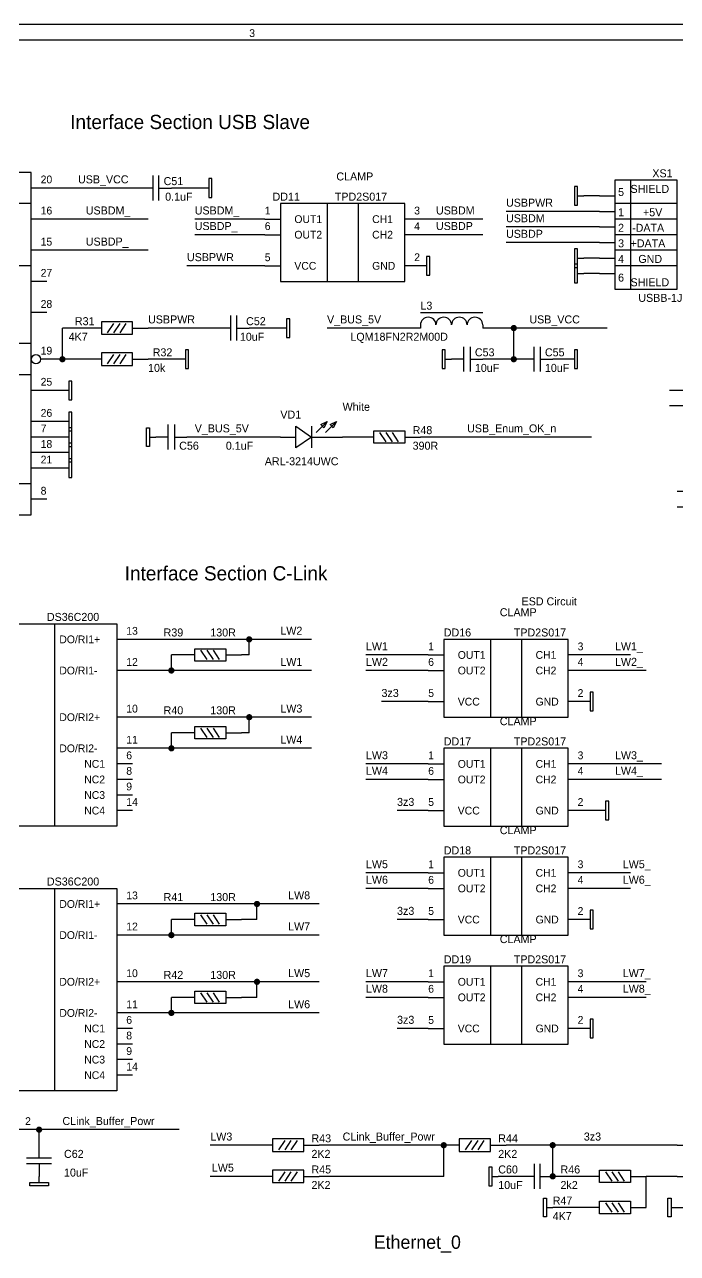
# Model space of a CAD drawing. Extents: x -0.1 to 32.2, y 0.1 to 20.3.
# Drawn here: x 14.66 to 18.85, y 12.4 to 20.3 of the extents above; entities that cross this region are included whole.
import ezdxf

# ---------------------------------------------------------------- set-up
doc = ezdxf.new("R2010")
doc.units = 0

msp = doc.modelspace()

# ---------------------------------------------------------------- linework, layer by layer
at = {"layer": 'PARTS'}
for p, q in [((14.8, 19.25), (14.7, 19.25)), ((18.35, 19.2), (18.45, 19.2)), ((14.8, 19.05), (14.7, 19.05)), ((16.2, 19.05), (16.3, 19.05)), ((17.2, 19.05), (17.1, 19.05)), ((18.35, 19.1), (18.45, 19.1)), ((16.2, 18.95), (16.3, 18.95)), ((17.2, 18.95), (17.1, 18.95)), ((18.35, 19), (18.45, 19)), ((18.35, 18.9), (18.45, 18.9)), ((14.8, 18.85), (14.7, 18.85)), ((18.35, 18.8), (18.45, 18.8)), ((16.2, 18.75), (16.3, 18.75)), ((17.2, 18.75), (17.1, 18.75)), ((14.8, 18.65), (14.7, 18.65)), ((18.35, 18.7), (18.45, 18.7)), ((14.8, 18.45), (14.7, 18.45)), ((14.8, 18.15), (14.76, 18.15)), ((14.8, 17.95), (14.7, 17.95)), ((14.8, 17.75), (14.7, 17.75)), ((14.8, 17.65), (14.7, 17.65)), ((14.8, 17.55), (14.7, 17.55)), ((14.8, 17.45), (14.7, 17.45)), ((14.8, 17.25), (14.7, 17.25)), ((15.35, 16.35), (15.25, 16.35)), ((17.25, 16.25), (17.35, 16.25)), ((18.25, 16.25), (18.15, 16.25)), ((15.35, 16.15), (15.25, 16.15)), ((17.25, 16.15), (17.35, 16.15)), ((18.25, 16.15), (18.15, 16.15)), ((17.25, 15.95), (17.35, 15.95)), ((18.25, 15.95), (18.15, 15.95)), ((15.35, 15.85), (15.25, 15.85)), ((15.35, 15.65), (15.25, 15.65)), ((15.35, 15.55), (15.25, 15.55)), ((17.25, 15.55), (17.35, 15.55)), ((18.25, 15.55), (18.15, 15.55)), ((15.35, 15.45), (15.25, 15.45)), ((17.25, 15.45), (17.35, 15.45)), ((18.25, 15.45), (18.15, 15.45)), ((15.35, 15.35), (15.25, 15.35)), ((15.35, 15.25), (15.25, 15.25)), ((17.25, 15.25), (17.35, 15.25)), ((18.25, 15.25), (18.15, 15.25)), ((17.25, 14.85), (17.35, 14.85)), ((18.25, 14.85), (18.15, 14.85)), ((17.25, 14.75), (17.35, 14.75)), ((18.25, 14.75), (18.15, 14.75)), ((15.35, 14.65), (15.25, 14.65)), ((17.25, 14.55), (17.35, 14.55)), ((18.25, 14.55), (18.15, 14.55)), ((15.35, 14.45), (15.25, 14.45)), ((15.35, 14.15), (15.25, 14.15)), ((17.25, 14.15), (17.35, 14.15)), ((18.25, 14.15), (18.15, 14.15)), ((17.25, 14.05), (17.35, 14.05)), ((18.25, 14.05), (18.15, 14.05)), ((15.35, 13.95), (15.25, 13.95)), ((15.35, 13.85), (15.25, 13.85)), ((17.25, 13.85), (17.35, 13.85)), ((18.25, 13.85), (18.15, 13.85)), ((15.35, 13.75), (15.25, 13.75)), ((15.35, 13.65), (15.25, 13.65)), ((15.35, 13.55), (15.25, 13.55)), ((14.7, 13.2), (14.6, 13.2)), ((18.85, 13.1), (18.95, 13.1)), ((18.85, 12.9), (18.95, 12.9)), ((18.85, 12.7), (18.95, 12.7))]:
    msp.add_line(p, q, dxfattribs=at)
for points in [[(14.7, 19.35), (13.7, 19.35), (13.7, 17.15), (14.7, 17.15)], [(18.85, 19.3), (18.45, 19.3), (18.45, 18.6), (18.85, 18.6)], [(17.1, 19.15), (16.3, 19.15), (16.3, 18.65), (17.1, 18.65)], [(16.5, 17.65), (16.5, 17.65), (16.4, 17.58), (16.4, 17.72), (16.5, 17.65)], [(16.56, 17.73), (16.56, 17.73), (16.6, 17.75), (16.58, 17.71), (16.56, 17.73)], [(16.62, 17.73), (16.62, 17.73), (16.66, 17.75), (16.64, 17.71), (16.62, 17.73)], [(14.25, 16.45), (15.25, 16.45), (15.25, 15.15), (14.25, 15.15)], [(18.15, 16.35), (17.35, 16.35), (17.35, 15.85), (18.15, 15.85)], [(18.15, 15.65), (17.35, 15.65), (17.35, 15.15), (18.15, 15.15)], [(18.15, 14.95), (17.35, 14.95), (17.35, 14.45), (18.15, 14.45)], [(14.25, 14.75), (15.25, 14.75), (15.25, 13.45), (14.25, 13.45)], [(18.15, 14.25), (17.35, 14.25), (17.35, 13.75), (18.15, 13.75)]]:
    msp.add_lwpolyline(points, close=True, dxfattribs=at)
for points in [[(15.48, 19.33), (15.48, 19.17)], [(15.52, 19.17), (15.52, 19.33)], [(15.86, 19.31), (15.84, 19.31)], [(15.84, 19.31), (15.84, 19.19)], [(15.86, 19.19), (15.86, 19.31)], [(18.55, 19.3), (18.55, 18.6)], [(15.48, 19.25), (15.4, 19.25)], [(15.52, 19.25), (15.6, 19.25)], [(15.84, 19.25), (15.8, 19.25)], [(15.84, 19.19), (15.86, 19.19)], [(18.19, 19.26), (18.19, 19.14)], [(18.21, 19.26), (18.19, 19.26)], [(18.21, 19.14), (18.21, 19.26)], [(18.21, 19.2), (18.25, 19.2)], [(14.7, 19.15), (14.3, 19.15)], [(16.6, 19.15), (16.6, 18.65)], [(16.8, 19.15), (16.8, 18.65)], [(18.19, 19.14), (18.21, 19.14)], [(18.85, 19.15), (18.45, 19.15)], [(18.85, 19.05), (18.45, 19.05)], [(18.85, 18.95), (18.45, 18.95)], [(17.26, 18.81), (17.24, 18.81)], [(17.24, 18.81), (17.24, 18.69)], [(17.26, 18.69), (17.26, 18.81)], [(18.19, 18.86), (18.19, 18.74)], [(18.21, 18.86), (18.19, 18.86)], [(18.21, 18.74), (18.21, 18.86)], [(18.21, 18.8), (18.25, 18.8)], [(18.85, 18.85), (18.45, 18.85)], [(14.7, 18.75), (14.3, 18.75)], [(17.24, 18.75), (17.2, 18.75)], [(18.19, 18.76), (18.19, 18.64)], [(18.21, 18.76), (18.19, 18.76)], [(18.19, 18.74), (18.21, 18.74)], [(18.21, 18.64), (18.21, 18.76)], [(18.85, 18.75), (18.45, 18.75)], [(17.24, 18.69), (17.26, 18.69)], [(18.19, 18.64), (18.21, 18.64)], [(18.21, 18.7), (18.25, 18.7)], [(15.98, 18.43), (15.98, 18.27)], [(16.02, 18.27), (16.02, 18.43)], [(16.36, 18.41), (16.34, 18.41)], [(16.34, 18.41), (16.34, 18.29)], [(16.36, 18.29), (16.36, 18.41)], [(17.2, 18.45), (17.6, 18.45)], [(15.15, 18.35), (15.05, 18.35)], [(15.35, 18.39), (15.15, 18.39)], [(15.15, 18.39), (15.15, 18.31)], [(15.19, 18.32), (15.23, 18.38)], [(15.23, 18.32), (15.27, 18.38)], [(15.27, 18.32), (15.31, 18.38)], [(15.35, 18.31), (15.35, 18.39)], [(15.35, 18.35), (15.45, 18.35)], [(15.98, 18.35), (15.9, 18.35)], [(16.02, 18.35), (16.1, 18.35)], [(16.34, 18.35), (16.3, 18.35)], [(17.2, 18.37), (17.2, 18.35)], [(17.6, 18.37), (17.6, 18.35)], [(14.7, 18.25), (14.3, 18.25)], [(15.15, 18.31), (15.35, 18.31)], [(16.34, 18.29), (16.36, 18.29)], [(15.35, 18.19), (15.15, 18.19)], [(15.15, 18.19), (15.15, 18.11)], [(15.19, 18.12), (15.23, 18.18)], [(15.23, 18.12), (15.27, 18.18)], [(15.27, 18.12), (15.31, 18.18)], [(15.35, 18.11), (15.35, 18.19)], [(15.71, 18.21), (15.69, 18.21)], [(15.69, 18.21), (15.69, 18.09)], [(15.71, 18.09), (15.71, 18.21)], [(17.34, 18.21), (17.34, 18.09)], [(17.36, 18.21), (17.34, 18.21)], [(17.36, 18.09), (17.36, 18.21)], [(17.48, 18.07), (17.48, 18.23)], [(17.52, 18.23), (17.52, 18.07)], [(17.93, 18.07), (17.93, 18.23)], [(17.97, 18.23), (17.97, 18.07)], [(18.21, 18.21), (18.19, 18.21)], [(18.19, 18.21), (18.19, 18.09)], [(18.21, 18.09), (18.21, 18.21)], [(15.15, 18.15), (15.05, 18.15)], [(15.15, 18.11), (15.35, 18.11)], [(15.35, 18.15), (15.45, 18.15)], [(15.69, 18.15), (15.65, 18.15)], [(15.69, 18.09), (15.71, 18.09)], [(17.34, 18.09), (17.36, 18.09)], [(17.36, 18.15), (17.4, 18.15)], [(17.48, 18.15), (17.4, 18.15)], [(17.52, 18.15), (17.6, 18.15)], [(17.93, 18.15), (17.85, 18.15)], [(17.97, 18.15), (18.05, 18.15)], [(18.19, 18.15), (18.15, 18.15)], [(18.19, 18.09), (18.21, 18.09)], [(14.7, 18.05), (14.3, 18.05)], [(14.96, 18.01), (14.94, 18.01)], [(14.94, 18.01), (14.94, 17.89)], [(14.96, 17.89), (14.96, 18.01)], [(14.94, 17.95), (14.9, 17.95)], [(14.94, 17.89), (14.96, 17.89)], [(14.96, 17.81), (14.94, 17.81)], [(14.94, 17.81), (14.94, 17.69)], [(14.96, 17.69), (14.96, 17.81)], [(14.94, 17.75), (14.9, 17.75)], [(14.96, 17.71), (14.94, 17.71)], [(14.94, 17.71), (14.94, 17.59)], [(14.94, 17.69), (14.96, 17.69)], [(14.96, 17.59), (14.96, 17.71)], [(15.44, 17.59), (15.44, 17.71)], [(15.44, 17.71), (15.46, 17.71)], [(15.46, 17.71), (15.46, 17.59)], [(15.58, 17.57), (15.58, 17.73)], [(15.62, 17.73), (15.62, 17.57)], [(16.5, 17.72), (16.5, 17.58)], [(16.59, 17.74), (16.53, 17.68)], [(16.65, 17.74), (16.59, 17.68)], [(16.9, 17.61), (16.9, 17.69)], [(16.9, 17.69), (17.1, 17.69)], [(17.1, 17.69), (17.1, 17.61)], [(14.94, 17.65), (14.9, 17.65)], [(14.96, 17.61), (14.94, 17.61)], [(14.94, 17.61), (14.94, 17.49)], [(14.96, 17.49), (14.96, 17.61)], [(15.46, 17.65), (15.5, 17.65)], [(15.58, 17.65), (15.5, 17.65)], [(15.62, 17.65), (15.7, 17.65)], [(16.3, 17.65), (16.4, 17.65)], [(16.5, 17.65), (16.7, 17.65)], [(16.9, 17.65), (16.8, 17.65)], [(17.1, 17.61), (16.9, 17.61)], [(16.98, 17.62), (16.94, 17.68)], [(17.02, 17.62), (16.98, 17.68)], [(17.06, 17.62), (17.02, 17.68)], [(17.1, 17.65), (17.2, 17.65)], [(14.94, 17.55), (14.9, 17.55)], [(14.94, 17.59), (14.96, 17.59)], [(15.46, 17.59), (15.44, 17.59)], [(14.94, 17.45), (14.9, 17.45)], [(14.96, 17.51), (14.94, 17.51)], [(14.94, 17.51), (14.94, 17.39)], [(14.94, 17.49), (14.96, 17.49)], [(14.96, 17.39), (14.96, 17.51)], [(14.94, 17.39), (14.96, 17.39)], [(14.7, 17.35), (14.3, 17.35)], [(14.85, 16.45), (14.85, 15.15)], [(17.65, 16.35), (17.65, 15.85)], [(17.85, 16.35), (17.85, 15.85)], [(15.75, 16.21), (15.75, 16.29)], [(15.75, 16.29), (15.95, 16.29)], [(15.83, 16.22), (15.79, 16.28)], [(15.87, 16.22), (15.83, 16.28)], [(15.91, 16.22), (15.87, 16.28)], [(15.95, 16.29), (15.95, 16.21)], [(15.75, 16.25), (15.65, 16.25)], [(15.95, 16.21), (15.75, 16.21)], [(15.95, 16.25), (16.05, 16.25)], [(18.29, 15.95), (18.25, 15.95)], [(18.31, 16.01), (18.29, 16.01)], [(18.29, 16.01), (18.29, 15.89)], [(18.31, 15.89), (18.31, 16.01)], [(18.29, 15.89), (18.31, 15.89)], [(15.75, 15.75), (15.65, 15.75)], [(15.75, 15.71), (15.75, 15.79)], [(15.75, 15.79), (15.95, 15.79)], [(15.83, 15.72), (15.79, 15.78)], [(15.87, 15.72), (15.83, 15.78)], [(15.91, 15.72), (15.87, 15.78)], [(15.95, 15.79), (15.95, 15.71)], [(15.95, 15.75), (16.05, 15.75)], [(15.95, 15.71), (15.75, 15.71)], [(17.65, 15.65), (17.65, 15.15)], [(17.85, 15.65), (17.85, 15.15)], [(18.39, 15.25), (18.35, 15.25)], [(18.41, 15.31), (18.39, 15.31)], [(18.39, 15.31), (18.39, 15.19)], [(18.41, 15.19), (18.41, 15.31)], [(18.39, 15.19), (18.41, 15.19)], [(17.65, 14.95), (17.65, 14.45)], [(17.85, 14.95), (17.85, 14.45)], [(14.85, 14.75), (14.85, 13.45)], [(18.31, 14.61), (18.29, 14.61)], [(18.29, 14.61), (18.29, 14.49)], [(18.31, 14.49), (18.31, 14.61)], [(15.75, 14.55), (15.65, 14.55)], [(15.75, 14.51), (15.75, 14.59)], [(15.75, 14.59), (15.95, 14.59)], [(15.83, 14.52), (15.79, 14.58)], [(15.87, 14.52), (15.83, 14.58)], [(15.91, 14.52), (15.87, 14.58)], [(15.95, 14.59), (15.95, 14.51)], [(15.95, 14.55), (16.05, 14.55)], [(18.29, 14.55), (18.25, 14.55)], [(15.95, 14.51), (15.75, 14.51)], [(18.29, 14.49), (18.31, 14.49)], [(17.65, 14.25), (17.65, 13.75)], [(17.85, 14.25), (17.85, 13.75)], [(15.75, 14.01), (15.75, 14.09)], [(15.75, 14.09), (15.95, 14.09)], [(15.83, 14.02), (15.79, 14.08)], [(15.87, 14.02), (15.83, 14.08)], [(15.91, 14.02), (15.87, 14.08)], [(15.95, 14.09), (15.95, 14.01)], [(15.75, 14.05), (15.65, 14.05)], [(15.95, 14.01), (15.75, 14.01)], [(15.95, 14.05), (16.05, 14.05)], [(18.31, 13.91), (18.29, 13.91)], [(18.29, 13.91), (18.29, 13.79)], [(18.31, 13.79), (18.31, 13.91)], [(18.29, 13.85), (18.25, 13.85)], [(18.29, 13.79), (18.31, 13.79)], [(16.45, 13.14), (16.25, 13.14)], [(16.25, 13.14), (16.25, 13.06)], [(16.29, 13.07), (16.33, 13.13)], [(16.33, 13.07), (16.37, 13.13)], [(16.37, 13.07), (16.41, 13.13)], [(16.45, 13.06), (16.45, 13.14)], [(17.65, 13.14), (17.45, 13.14)], [(17.45, 13.14), (17.45, 13.06)], [(17.49, 13.07), (17.53, 13.13)], [(17.53, 13.07), (17.57, 13.13)], [(17.57, 13.07), (17.61, 13.13)], [(17.65, 13.06), (17.65, 13.14)], [(14.75, 13.02), (14.75, 13.1)], [(16.25, 13.1), (16.15, 13.1)], [(16.25, 13.06), (16.45, 13.06)], [(16.45, 13.1), (16.55, 13.1)], [(17.45, 13.1), (17.35, 13.1)], [(17.45, 13.06), (17.65, 13.06)], [(17.65, 13.1), (17.75, 13.1)], [(14.67, 13.02), (14.83, 13.02)], [(14.83, 12.98), (14.67, 12.98)], [(14.75, 12.98), (14.75, 12.9)], [(17.64, 12.96), (17.64, 12.84)], [(17.66, 12.96), (17.64, 12.96)], [(17.66, 12.84), (17.66, 12.96)], [(17.93, 12.98), (17.93, 12.82)], [(17.97, 12.82), (17.97, 12.98)], [(14.75, 12.86), (14.75, 12.9)], [(16.25, 12.9), (16.15, 12.9)], [(16.45, 12.94), (16.25, 12.94)], [(16.25, 12.94), (16.25, 12.86)], [(16.29, 12.87), (16.33, 12.93)], [(16.33, 12.87), (16.37, 12.93)], [(16.37, 12.87), (16.41, 12.93)], [(16.45, 12.86), (16.45, 12.94)], [(16.45, 12.9), (16.55, 12.9)], [(17.66, 12.9), (17.7, 12.9)], [(17.93, 12.9), (17.85, 12.9)], [(17.97, 12.9), (18.05, 12.9)], [(18.35, 12.9), (18.25, 12.9)], [(18.35, 12.94), (18.55, 12.94)], [(18.35, 12.86), (18.35, 12.94)], [(18.39, 12.93), (18.43, 12.87)], [(18.43, 12.93), (18.47, 12.87)], [(18.47, 12.93), (18.51, 12.87)], [(18.55, 12.94), (18.55, 12.86)], [(18.55, 12.9), (18.65, 12.9)], [(14.69, 12.84), (14.69, 12.86)], [(14.69, 12.86), (14.81, 12.86)], [(14.81, 12.84), (14.69, 12.84)], [(14.81, 12.86), (14.81, 12.84)], [(16.25, 12.86), (16.45, 12.86)], [(17.64, 12.84), (17.66, 12.84)], [(18.55, 12.86), (18.35, 12.86)], [(17.99, 12.64), (17.99, 12.76)], [(17.99, 12.76), (18.01, 12.76)], [(18.01, 12.76), (18.01, 12.64)], [(18.35, 12.74), (18.55, 12.74)], [(18.35, 12.66), (18.35, 12.74)], [(18.39, 12.73), (18.43, 12.67)], [(18.43, 12.73), (18.47, 12.67)], [(18.47, 12.73), (18.51, 12.67)], [(18.55, 12.74), (18.55, 12.66)], [(18.79, 12.64), (18.79, 12.76)], [(18.79, 12.76), (18.81, 12.76)], [(18.81, 12.76), (18.81, 12.64)], [(18.01, 12.64), (17.99, 12.64)], [(18.01, 12.7), (18.05, 12.7)], [(18.35, 12.7), (18.25, 12.7)], [(18.55, 12.66), (18.35, 12.66)], [(18.55, 12.7), (18.65, 12.7)], [(18.81, 12.64), (18.79, 12.64)], [(18.81, 12.7), (18.85, 12.7)]]:
    msp.add_lwpolyline(points, dxfattribs=at)
for points in [[(17.3, 18.37, 1), (17.2, 18.37)], [(17.4, 18.37, 1), (17.3, 18.37)], [(17.5, 18.37, 1), (17.4, 18.37)], [(17.6, 18.37, 1), (17.5, 18.37)]]:
    msp.add_lwpolyline(points, format="xyb", dxfattribs=at)
msp.add_circle((14.73, 18.15), 0.03, dxfattribs=at)
at = {"layer": 'TITLE'}
for points in [[(-0.1, 0.1), (32.1, 0.1), (32.1, 20.3), (-0.1, 20.3)], [(0, 0.2), (32, 0.2), (32, 20.2), (0, 20.2)]]:
    msp.add_lwpolyline(points, close=True, dxfattribs=at)
at = {"layer": 'WIRE'}
for points in [[(15.4, 19.25), (14.8, 19.25)], [(15.8, 19.25), (15.6, 19.25)], [(18.35, 19.2), (18.25, 19.2)], [(15.45, 19.05), (14.8, 19.05)], [(16.2, 19.05), (15.75, 19.05)], [(17.6, 19.05), (17.2, 19.05)], [(18.35, 19.1), (17.75, 19.1)], [(16.2, 18.95), (15.75, 18.95)], [(17.6, 18.95), (17.2, 18.95)], [(18.35, 19), (17.75, 19)], [(18.35, 18.9), (17.75, 18.9)], [(15.45, 18.85), (14.8, 18.85)], [(18.35, 18.8), (18.25, 18.8)], [(16.2, 18.75), (15.7, 18.75)], [(18.35, 18.7), (18.25, 18.7)], [(14.9, 18.15), (14.9, 18.35)], [(15.05, 18.35), (14.9, 18.35)], [(15.9, 18.35), (15.45, 18.35)], [(16.3, 18.35), (16.1, 18.35)], [(17.2, 18.35), (16.6, 18.35)], [(17.8, 18.35), (17.6, 18.35)], [(17.8, 18.15), (17.8, 18.35)], [(18.4, 18.35), (17.8, 18.35)], [(14.9, 18.15), (14.8, 18.15)], [(15.05, 18.15), (14.9, 18.15)], [(15.65, 18.15), (15.45, 18.15)], [(17.8, 18.15), (17.6, 18.15)], [(17.85, 18.15), (17.8, 18.15)], [(18.15, 18.15), (18.05, 18.15)], [(14.9, 17.95), (14.8, 17.95)], [(19.35, 17.95), (18.8, 17.95)], [(19.35, 17.85), (18.8, 17.85)], [(14.9, 17.75), (14.8, 17.75)], [(14.9, 17.65), (14.8, 17.65)], [(16.3, 17.65), (15.7, 17.65)], [(16.8, 17.65), (16.7, 17.65)], [(18.3, 17.65), (17.2, 17.65)], [(14.9, 17.55), (14.8, 17.55)], [(14.9, 17.45), (14.8, 17.45)], [(19.35, 17.3), (18.85, 17.3)], [(19.35, 17.2), (18.85, 17.2)], [(16.1, 16.35), (15.35, 16.35)], [(16.1, 16.25), (16.1, 16.35)], [(16.5, 16.35), (16.1, 16.35)], [(15.65, 16.25), (15.6, 16.25)], [(15.6, 16.15), (15.6, 16.25)], [(16.1, 16.25), (16.05, 16.25)], [(17.25, 16.25), (16.85, 16.25)], [(18.55, 16.25), (18.25, 16.25)], [(15.6, 16.15), (15.35, 16.15)], [(16.5, 16.15), (15.6, 16.15)], [(17.25, 16.15), (16.85, 16.15)], [(18.65, 16.15), (18.25, 16.15)], [(17.25, 15.95), (16.95, 15.95)], [(16.1, 15.85), (15.35, 15.85)], [(16.5, 15.85), (16.1, 15.85)], [(16.1, 15.75), (16.1, 15.85)], [(15.65, 15.75), (15.6, 15.75)], [(15.6, 15.65), (15.6, 15.75)], [(16.1, 15.75), (16.05, 15.75)], [(15.6, 15.65), (15.35, 15.65)], [(16.5, 15.65), (15.6, 15.65)], [(17.25, 15.55), (16.85, 15.55)], [(18.75, 15.55), (18.25, 15.55)], [(17.25, 15.45), (16.85, 15.45)], [(18.75, 15.45), (18.25, 15.45)], [(17.25, 15.25), (17.05, 15.25)], [(18.35, 15.25), (18.25, 15.25)], [(17.25, 14.85), (16.85, 14.85)], [(18.55, 14.85), (18.25, 14.85)], [(17.25, 14.75), (16.85, 14.75)], [(18.55, 14.75), (18.25, 14.75)], [(16.15, 14.65), (15.35, 14.65)], [(16.55, 14.65), (16.15, 14.65)], [(16.15, 14.55), (16.15, 14.65)], [(15.65, 14.55), (15.6, 14.55)], [(15.6, 14.45), (15.6, 14.55)], [(16.15, 14.55), (16.05, 14.55)], [(17.25, 14.55), (17.05, 14.55)], [(15.6, 14.45), (15.35, 14.45)], [(16.55, 14.45), (15.6, 14.45)], [(16.15, 14.15), (15.35, 14.15)], [(16.55, 14.15), (16.15, 14.15)], [(16.15, 14.05), (16.15, 14.15)], [(17.25, 14.15), (16.85, 14.15)], [(18.65, 14.15), (18.25, 14.15)], [(15.65, 14.05), (15.6, 14.05)], [(15.6, 13.95), (15.6, 14.05)], [(16.15, 14.05), (16.05, 14.05)], [(17.25, 14.05), (16.85, 14.05)], [(18.65, 14.05), (18.25, 14.05)], [(15.6, 13.95), (15.35, 13.95)], [(16.55, 13.95), (15.6, 13.95)], [(17.25, 13.85), (17.05, 13.85)], [(14.75, 13.2), (14.7, 13.2)], [(14.75, 13.1), (14.75, 13.2)], [(15.65, 13.2), (14.75, 13.2)], [(16.15, 13.1), (15.85, 13.1)], [(17.35, 13.1), (16.55, 13.1)], [(17.4, 13.1), (17.35, 13.1)], [(17.35, 12.9), (17.35, 13.1)], [(18.05, 13.1), (17.75, 13.1)], [(18.05, 12.9), (18.05, 13.1)], [(18.85, 13.1), (18.05, 13.1)], [(16.15, 12.9), (15.85, 12.9)], [(17.35, 12.9), (16.55, 12.9)], [(17.85, 12.9), (17.7, 12.9)], [(18.05, 12.9), (18.04, 12.9)], [(18.25, 12.9), (18.05, 12.9)], [(18.65, 12.7), (18.65, 12.9)], [(18.85, 12.9), (18.65, 12.9)], [(18.25, 12.7), (18.05, 12.7)]]:
    msp.add_lwpolyline(points, dxfattribs=at)
at = {"layer": 'WIRE', "const_width": 0.02}
for points in [[(17.79, 18.35, 1), (17.81, 18.35, 1)], [(14.89, 18.15, 1), (14.91, 18.15, 1)], [(17.79, 18.15, 1), (17.81, 18.15, 1)], [(16.09, 16.35, 1), (16.11, 16.35, 1)], [(15.59, 16.15, 1), (15.61, 16.15, 1)], [(16.09, 15.85, 1), (16.11, 15.85, 1)], [(15.59, 15.65, 1), (15.61, 15.65, 1)], [(16.14, 14.65, 1), (16.16, 14.65, 1)], [(15.59, 14.45, 1), (15.61, 14.45, 1)], [(16.14, 14.15, 1), (16.16, 14.15, 1)], [(15.59, 13.95, 1), (15.61, 13.95, 1)], [(14.74, 13.2, 1), (14.76, 13.2, 1)], [(17.34, 13.1, 1), (17.36, 13.1, 1)], [(18.04, 13.1, 1), (18.06, 13.1, 1)], [(18.04, 12.9, 1), (18.06, 12.9, 1)]]:
    msp.add_lwpolyline(points, format="xyb", close=True, dxfattribs=at)

# ---------------------------------------------------------------- texts
at = {"layer": 'COMMENTS'}
for s, height, p in [('Interface Section USB Slave ', 0.0913, (14.95, 19.6287)), ('White', 0.0514, (16.7, 17.8186)), ('Interface Section C-Link ', 0.0913, (15.3, 16.7287)), ('ESD Circuit', 0.0514, (17.85, 16.5686)), ('Ethernet_0', 0.0856, (16.9, 12.4344))]:
    msp.add_text(s, height=height, dxfattribs=at).set_placement(p)
at = {"layer": 'PARTS'}
for s, p in [('20', (14.76, 19.28)), ('16', (14.76, 19.08)), ('1', (16.2, 19.08)), ('3', (17.16, 19.08)), ('6', (16.2, 18.98)), ('OUT1', (16.39, 19.025)), ('CH1', (16.89, 19.025)), ('4', (17.16, 18.98)), ('OUT2', (16.39, 18.925)), ('CH2', (16.89, 18.925)), ('15', (14.76, 18.88)), ('5', (16.2, 18.78)), ('2', (17.16, 18.78)), ('27', (14.76, 18.68)), ('VCC', (16.39, 18.725)), ('GND', (16.89, 18.725)), ('28', (14.76, 18.48)), ('19', (14.76, 18.18)), ('25', (14.76, 17.98)), ('26', (14.76, 17.78)), ('7', (14.76, 17.68)), ('18', (14.76, 17.58)), ('21', (14.76, 17.48)), ('8', (14.76, 17.28)), ('13', (15.31, 16.38)), ('DO/RI1+', (14.88, 16.325)), ('1', (17.25, 16.28)), ('OUT1', (17.44, 16.225)), ('CH1', (17.94, 16.225)), ('3', (18.21, 16.28)), ('12', (15.31, 16.18)), ('6', (17.25, 16.18)), ('4', (18.21, 16.18)), ('DO/RI1-', (14.88, 16.125)), ('OUT2', (17.44, 16.125)), ('CH2', (17.94, 16.125)), ('5', (17.25, 15.98)), ('2', (18.21, 15.98)), ('VCC', (17.44, 15.925)), ('GND', (17.94, 15.925)), ('DO/RI2+', (14.88, 15.825)), ('10', (15.31, 15.88)), ('11', (15.31, 15.68)), ('DO/RI2-', (14.88, 15.625)), ('NC1', (15.04, 15.525)), ('6', (15.31, 15.58)), ('1', (17.25, 15.58)), ('OUT1', (17.44, 15.525)), ('CH1', (17.94, 15.525)), ('3', (18.21, 15.58)), ('NC2', (15.04, 15.425)), ('8', (15.31, 15.48)), ('6', (17.25, 15.48)), ('OUT2', (17.44, 15.425)), ('CH2', (17.94, 15.425)), ('4', (18.21, 15.48)), ('9', (15.31, 15.38)), ('NC3', (15.04, 15.325)), ('14', (15.31, 15.28)), ('5', (17.25, 15.28)), ('2', (18.21, 15.28)), ('NC4', (15.04, 15.225)), ('VCC', (17.44, 15.225)), ('GND', (17.94, 15.225)), ('1', (17.25, 14.88)), ('3', (18.21, 14.88)), ('OUT1', (17.44, 14.825)), ('CH1', (17.94, 14.825)), ('6', (17.25, 14.78)), ('OUT2', (17.44, 14.725)), ('CH2', (17.94, 14.725)), ('4', (18.21, 14.78)), ('13', (15.31, 14.68)), ('DO/RI1+', (14.88, 14.625)), ('5', (17.25, 14.58)), ('2', (18.21, 14.58)), ('12', (15.31, 14.48)), ('VCC', (17.44, 14.525)), ('GND', (17.94, 14.525)), ('DO/RI1-', (14.88, 14.425)), ('10', (15.31, 14.18)), ('1', (17.25, 14.18)), ('3', (18.21, 14.18)), ('DO/RI2+', (14.88, 14.125)), ('OUT1', (17.44, 14.125)), ('CH1', (17.94, 14.125)), ('6', (17.25, 14.08)), ('OUT2', (17.44, 14.025)), ('CH2', (17.94, 14.025)), ('4', (18.21, 14.08)), ('DO/RI2-', (14.88, 13.925)), ('11', (15.31, 13.98)), ('6', (15.31, 13.88)), ('5', (17.25, 13.88)), ('2', (18.21, 13.88)), ('NC1', (15.04, 13.825)), ('8', (15.31, 13.78)), ('VCC', (17.44, 13.825)), ('GND', (17.94, 13.825)), ('NC2', (15.04, 13.725)), ('NC3', (15.04, 13.625)), ('9', (15.31, 13.68)), ('14', (15.31, 13.58)), ('NC4', (15.04, 13.525)), ('2', (14.66, 13.23))]:
    msp.add_text(s, height=0.05, dxfattribs=at).set_placement(p)
at = {"layer": 'PARTTEXT'}
for s, p in [('CLAMP', (16.66, 19.2986)), ('XS1', (18.69, 19.3186)), ('C51', (15.55, 19.2686)), ('SHIELD', (18.55, 19.2186)), ('0.1uF', (15.56, 19.1686)), ('DD11', (16.25, 19.1686)), ('TPD2S017', (16.65, 19.1686)), ('5', (18.47, 19.1986)), ('1', (18.47, 19.0686)), ('+5V', (18.63, 19.0686)), ('2', (18.47, 18.9686)), ('-DATA', (18.56, 18.9686)), ('3', (18.47, 18.8686)), ('+DATA', (18.55, 18.8686)), ('4', (18.47, 18.7686)), ('GND', (18.6, 18.7686)), ('6', (18.47, 18.6486)), ('SHIELD', (18.55, 18.6186)), ('USBB-1J', (18.6, 18.5186)), ('L3', (17.2, 18.4686)), ('R31', (14.98, 18.3686)), ('C52', (16.08, 18.3686)), ('4K7', (14.94, 18.2686)), ('10uF', (16.04, 18.2686)), ('LQM18FN2R2M00D', (16.75, 18.2686)), ('R32', (15.48, 18.1686)), ('C53', (17.55, 18.1686)), ('C55', (18, 18.1686)), ('10k', (15.45, 18.0686)), ('10uF', (17.55, 18.0686)), ('10uF', (18, 18.0686)), ('VD1', (16.3, 17.7686)), ('R48', (17.15, 17.6686)), ('C56', (15.65, 17.5686)), ('0.1uF', (15.95, 17.5686)), ('390R', (17.15, 17.5686)), ('ARL-3214UWC', (16.2, 17.4686)), ('DS36C200', (14.8, 16.4686)), ('CLAMP', (17.71, 16.4986)), ('R39', (15.55, 16.3686)), ('130R', (15.85, 16.3686)), ('DD16', (17.35, 16.3686)), ('TPD2S017', (17.8, 16.3686)), ('R40', (15.55, 15.8686)), ('130R', (15.85, 15.8686)), ('CLAMP', (17.71, 15.7986)), ('DD17', (17.35, 15.6686)), ('TPD2S017', (17.8, 15.6686)), ('CLAMP', (17.71, 15.0986)), ('DD18', (17.35, 14.9686)), ('TPD2S017', (17.8, 14.9686)), ('DS36C200', (14.8, 14.7686)), ('R41', (15.55, 14.6686)), ('130R', (15.85, 14.6686)), ('CLAMP', (17.71, 14.3986)), ('DD19', (17.35, 14.2686)), ('TPD2S017', (17.8, 14.2686)), ('R42', (15.55, 14.1686)), ('130R', (15.85, 14.1686)), ('R43', (16.5, 13.1186)), ('R44', (17.7, 13.1186)), ('C62', (14.91, 13.0186)), ('2K2', (16.5, 13.0186)), ('2K2', (17.7, 13.0186)), ('10uF', (14.91, 12.8986)), ('R45', (16.5, 12.9186)), ('C60', (17.7, 12.9186)), ('R46', (18.1, 12.9186)), ('2K2', (16.5, 12.8186)), ('10uF', (17.7, 12.8186)), ('2k2', (18.1, 12.8186)), ('R47', (18.05, 12.7186)), ('4K7', (18.05, 12.6186))]:
    msp.add_text(s, height=0.0514, dxfattribs=at).set_placement(p)
at = {"layer": 'TITLE'}
msp.add_text('3', height=0.05, dxfattribs=at).set_placement((16.1, 20.22))
at = {"layer": 'WIRETEXT'}
for s, p in [('USB_VCC', (15, 19.28)), ('USBDM_', (15.05, 19.08)), ('USBDM_', (15.75, 19.08)), ('USBDM', (17.3, 19.08)), ('USBPWR', (17.75, 19.13)), ('USBDP_', (15.75, 18.98)), ('USBDP', (17.3, 18.98)), ('USBDM', (17.75, 19.03)), ('USBDP', (17.75, 18.93)), ('USBDP_', (15.05, 18.88)), ('USBPWR', (15.7, 18.78)), ('USBPWR', (15.45, 18.38)), ('V_BUS_5V', (16.6, 18.38)), ('USB_VCC', (17.9, 18.38)), ('V_BUS_5V', (15.75, 17.68)), ('USB_Enum_OK_n', (17.5, 17.68)), ('LW2', (16.3, 16.38)), ('LW1', (16.85, 16.28)), ('LW1_', (18.45, 16.28)), ('LW1', (16.3, 16.18)), ('LW2', (16.85, 16.18)), ('LW2_', (18.45, 16.18)), ('3z3', (16.95, 15.98)), ('LW3', (16.3, 15.88)), ('LW4', (16.3, 15.68)), ('LW3', (16.85, 15.58)), ('LW3_', (18.45, 15.58)), ('LW4', (16.85, 15.48)), ('LW4_', (18.45, 15.48)), ('3z3', (17.05, 15.28)), ('LW5', (16.85, 14.88)), ('LW5_', (18.5, 14.88)), ('LW6', (16.85, 14.78)), ('LW6_', (18.5, 14.78)), ('LW8', (16.35, 14.68)), ('3z3', (17.05, 14.58)), ('LW7', (16.35, 14.48)), ('LW5', (16.35, 14.18)), ('LW7', (16.85, 14.18)), ('LW7_', (18.5, 14.18)), ('LW8', (16.85, 14.08)), ('LW8_', (18.5, 14.08)), ('LW6', (16.35, 13.98)), ('3z3', (17.05, 13.88)), ('CLink_Buffer_Powr', (14.9, 13.23)), ('LW3', (15.85, 13.13)), ('CLink_Buffer_Powr', (16.7, 13.13)), ('3z3', (18.25, 13.13)), ('LW5', (15.86, 12.93))]:
    msp.add_text(s, height=0.0514, dxfattribs=at).set_placement(p)

doc.saveas('drawing.dxf')
